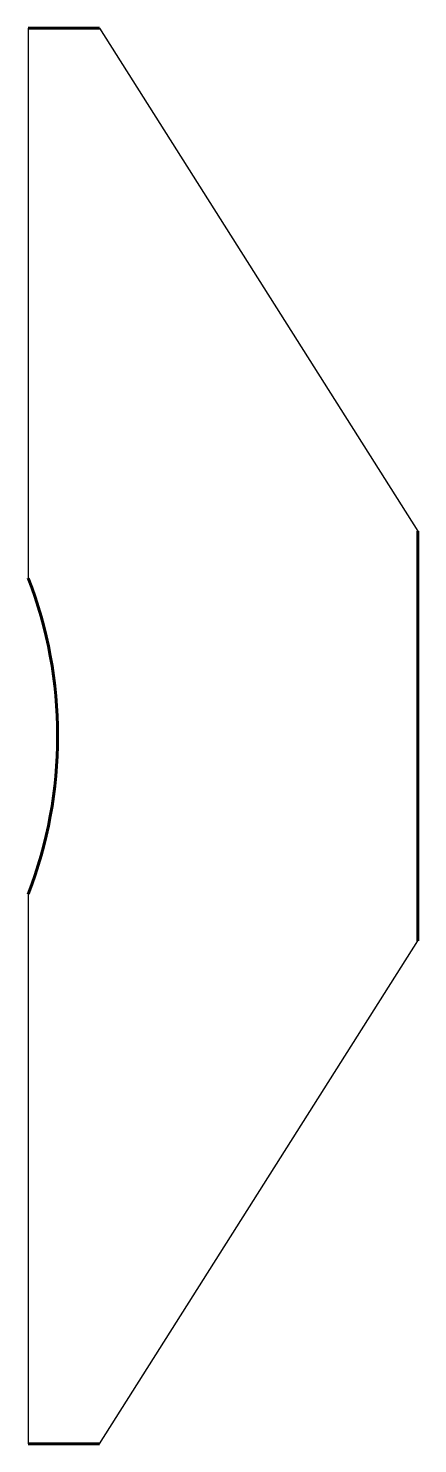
# Model space of a CAD drawing. Header units: millimetres. Extents: x 365 to 466, y 114 to 481.
import ezdxf

# ---------------------------------------------------------------- set-up
doc = ezdxf.new("R2010")
doc.units = ezdxf.units.MM
doc.linetypes.add('K5LT_BASIC', pattern=[0])

msp = doc.modelspace()

# ---------------------------------------------------------------- linework, layer by layer
at = {"color": 150, "linetype": 'K5LT_BASIC', "lineweight": 60, "true_color": 0x0080ff}
for p, q in [((365.19, 480.96), (383.63, 480.96)), ((466.19, 350.57), (466.19, 244.29)), ((383.63, 113.91), (365.19, 113.91))]:
    msp.add_line(p, q, dxfattribs=at)
for p, q in [((365.19, 480.96), (365.19, 338.4)), ((383.63, 480.96), (466.19, 350.57)), ((365.19, 256.46), (365.19, 113.91)), ((383.63, 113.91), (466.19, 244.29))]:
    msp.add_line(p, q)
msp.add_arc((258.8, 297.43), 114, 338.9353, 21.0647, dxfattribs=at)

doc.saveas('drawing.dxf')
